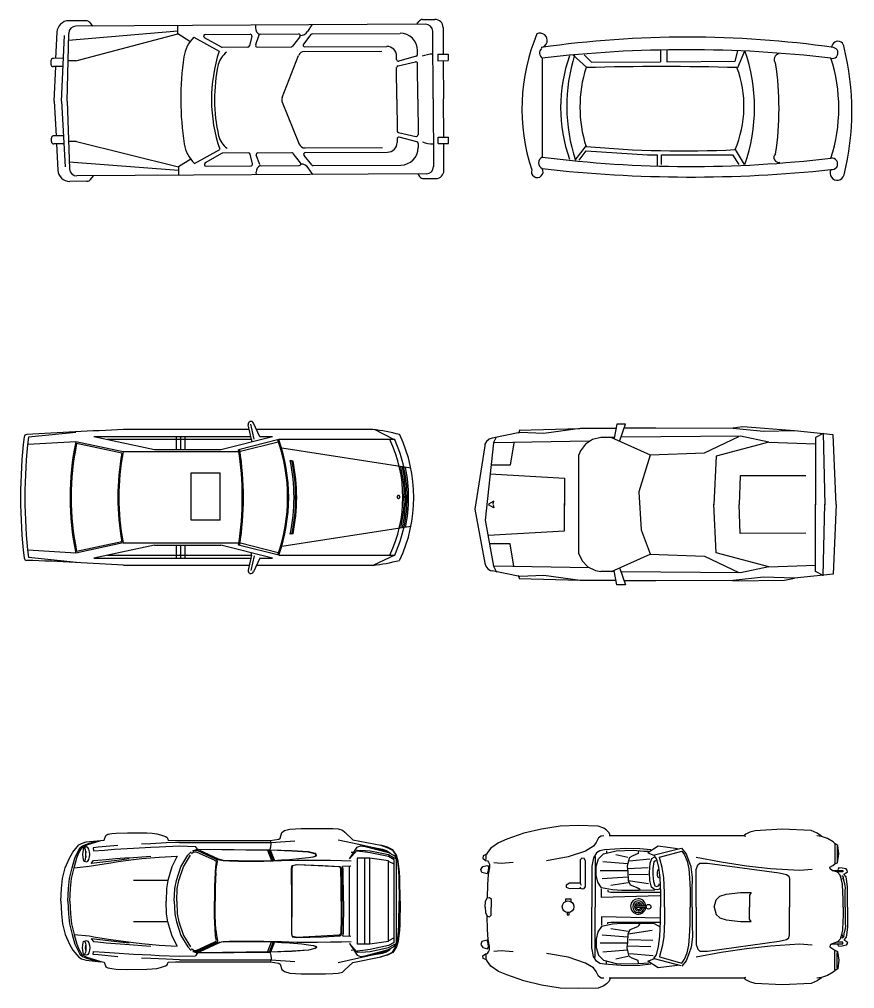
# Model space of a CAD drawing. Extents: x -1266 to 14357, y -142833 to -130751.
# Drawn here: x 3947 to 14357, y -142833 to -130751 of the extents above; entities that cross this region are included whole.
import ezdxf

# ---------------------------------------------------------------- set-up
doc = ezdxf.new("R2010")
doc.units = 0
doc.layers.get('0').update_dxf_attribs({"linetype": 'CONTINUOUS'})
doc.styles.add('ATTR', font='romans.shx', dxfattribs={"width": 0.8, "height": 0.7})
doc.styles.add('DIM', font='txt')

# ---------------------------------------------------------------- blocks, each defined once
blk = doc.blocks.new('OPENCADLIBRARY06')
at = {"linetype": 'CONTINUOUS'}
for p, q in [((4778, -119706), (4563, -119708)), ((4824, -119728), (4860, -119774)), ((8902, -119750), (8924, -119717)), ((8973, -119691), (9126, -119690)), ((4403, -120176), (4416, -119850)), ((4560, -119951), (5920, -119833)), ((9009, -119750), (4652, -119775)), ((5920, -119872), (5920, -119768)), ((6890, -119762), (6889, -119796)), ((7593, -119758), (7539, -119842)), ((9104, -120682), (9099, -119839)), ((9228, -119791), (9230, -120124)), ((4473, -120709), (4507, -119892)), ((4544, -120709), (4562, -119864)), ((4651, -120205), (5920, -119872)), ((6073, -119967), (5920, -119872)), ((6119, -119913), (6436, -120086)), ((6466, -120036), (6253, -119918)), ((6264, -119878), (6822, -119875)), ((6843, -119901), (6815, -120020)), ((6932, -119888), (6891, -120008)), ((6953, -119874), (7425, -119871)), ((7443, -119906), (7351, -120025)), ((7580, -119878), (7487, -119998)), ((7597, -119870), (8692, -119864)), ((6794, -120037), (6476, -120039)), ((6912, -120036), (7334, -120034)), ((7500, -120090), (8464, -120085)), ((7504, -120033), (8528, -120027)), ((8909, -120128), (8908, -120078)), ((4340, -120207), (4340, -120249)), ((4495, -120175), (4370, -120176)), ((4651, -120205), (4555, -120206)), ((7223, -120664), (7427, -120140)), ((8649, -120190), (8648, -120146)), ((8666, -120270), (8883, -120218)), ((8893, -120149), (8676, -120210)), ((9161, -120125), (9290, -120124)), ((9161, -120125), (9161, -120205)), ((9161, -120205), (9290, -120204)), ((9230, -120205), (9233, -120681)), ((9290, -120124), (9290, -120204)), ((4491, -120278), (4371, -120279)), ((4381, -120710), (4399, -120279)), ((8651, -120685), (8649, -120291)), ((8912, -120683), (8909, -120239)), ((8651, -120685), (8654, -121079)), ((8912, -120683), (8915, -121128)), ((9104, -120682), (9109, -121526)), ((9236, -121158), (9233, -120681)), ((4381, -120710), (4404, -121141)), ((4473, -120709), (4517, -121526)), ((4544, -120709), (4571, -121553)), ((7223, -120722), (7434, -121244)), ((4346, -121213), (4346, -121171)), ((4496, -121140), (4376, -121141)), ((8654, -121180), (8655, -121224)), ((8671, -121100), (8888, -121149)), ((8899, -121218), (8682, -121159)), ((9167, -121159), (9296, -121158)), ((9167, -121239), (9167, -121159)), ((9296, -121239), (9296, -121158)), ((4502, -121243), (4376, -121243)), ((4409, -121243), (4426, -121569)), ((4657, -121211), (4560, -121212)), ((4657, -121211), (5930, -121529)), ((7507, -121293), (8471, -121287)), ((8915, -121239), (8915, -121289)), ((9167, -121239), (9296, -121239)), ((9238, -121572), (9236, -121239)), ((6128, -121486), (6443, -121310)), ((6473, -121359), (6262, -121479)), ((6802, -121354), (6484, -121356)), ((6852, -121490), (6823, -121371)), ((6942, -121501), (6899, -121383)), ((6919, -121354), (7341, -121351)), ((7452, -121478), (7358, -121360)), ((7590, -121504), (7495, -121385)), ((7511, -121350), (8535, -121344)), ((4569, -121466), (5930, -121568)), ((6082, -121433), (5930, -121529)), ((5930, -121529), (5930, -121634)), ((6273, -121520), (6832, -121516)), ((6962, -121516), (7435, -121513)), ((7604, -121624), (7548, -121541)), ((7607, -121512), (8701, -121506)), ((9020, -121616), (4663, -121641)), ((4835, -121686), (4871, -121640)), ((6901, -121628), (6899, -121595)), ((8912, -121616), (8935, -121650)), ((4789, -121708), (4575, -121710)), ((8984, -121675), (9138, -121674))]:
    blk.add_line(p, q, dxfattribs=at)
for centre, radius, start, end in [((4564, -119856), 149, 90.333, 177.7075), ((4778, -119765), 58.3, 38.487, 90.333), ((8973, -119750), 58.9, 90.333, 146.0263), ((9127, -119791), 101, 0.333, 90.333), ((4652, -119866), 90.6, 90.333, 178.8367), ((6978, -119798), 88.8, 178.2154, 244.3879), ((7448, -119783), 108, 269.5415, 326.8488), ((9009, -119839), 89.7, 0.333, 90.333), ((6421, -120219), 429, 134.6049, 171.7722), ((6264, -119899), 21.5, 90.333, 240.991), ((6822, -119896), 21.5, 346.7379, 90.333), ((6953, -119895), 21.5, 90.333, 160.9897), ((7426, -119893), 21.5, 322.3948, 90.333), ((7597, -119892), 21.5, 90.333, 141.8794), ((8693, -120079), 216, 0.333, 90.333), ((8289, -120687), 1948, 162.0193, 180.333), ((6706, -120329), 291, 127.3747, 165.0263), ((6476, -120017), 21.5, 240.991, 270.333), ((6794, -120015), 21.5, 270.333, 346.7379), ((6912, -120015), 21.5, 160.9897, 270.333), ((7333, -120012), 21.5, 270.333, 322.3948), ((7501, -120169), 78.7, 90.333, 158.688), ((7504, -120011), 21.5, 141.8794, 270.333), ((8528, -120147), 120, 0.333, 90.333), ((4370, -120206), 30.2, 90.333, 180.333), ((9606, -120679), 3648, 171.7722, 180.333), ((8670, -120189), 21.5, 180.333, 285.8216), ((8888, -120239), 21.5, 0.333, 103.3839), ((8887, -120128), 21.5, 285.8216, 0.333), ((9103, -120488), 365, 90.333, 112.1875), ((4370, -120249), 30.2, 180.333, 270.333), ((8441, -120686), 2062, 167.8976, 180.333), ((8671, -120291), 21.5, 103.3839, 180.333), ((9606, -120679), 3648, 180.333, 188.8939), ((8289, -120687), 1948, 180.333, 198.6467), ((8441, -120686), 2062, 180.333, 192.7685), ((7296, -120693), 78.7, 158.688, 201.9781), ((4376, -121171), 30.2, 90.333, 180.333), ((6710, -121063), 291, 195.6398, 233.2914), ((8675, -121079), 21.5, 180.333, 257.2822), ((8676, -121180), 21.5, 74.8444, 180.333), ((8893, -121128), 21.5, 257.2822, 0.333), ((4376, -121213), 30.2, 180.333, 270.333), ((6426, -121177), 429, 188.8939, 226.0611), ((7507, -121214), 78.7, 201.9781, 270.333), ((8535, -121225), 120, 270.333, 0.333), ((8700, -121290), 216, 270.333, 0.333), ((8894, -121239), 21.5, 0.333, 74.8444), ((9105, -120877), 365, 248.4785, 270.333), ((6484, -121378), 21.5, 90.333, 119.675), ((6802, -121376), 21.5, 13.9281, 90.333), ((6919, -121375), 21.5, 90.333, 199.6764), ((7341, -121373), 21.5, 38.2713, 90.333), ((7511, -121372), 21.5, 90.333, 218.7867), ((6273, -121498), 21.5, 119.675, 270.333), ((6832, -121495), 21.5, 270.333, 13.9281), ((6988, -121591), 88.8, 116.2781, 182.4507), ((6962, -121494), 21.5, 199.6764, 270.333), ((7435, -121491), 21.5, 270.333, 38.2713), ((7458, -121601), 108, 33.8172, 91.1245), ((7607, -121490), 21.5, 218.7867, 270.333), ((9019, -121526), 89.7, 270.333, 0.333), ((4574, -121561), 149, 182.9585, 270.333), ((4662, -121551), 90.6, 181.8294, 270.333), ((8984, -121616), 58.9, 214.6397, 270.333), ((9137, -121573), 101, 270.333, 0.333), ((4789, -121650), 58.3, 270.333, 322.179)]:
    blk.add_arc(centre, radius, start, end, dxfattribs=at)
at = {"style": 'ATTR', "width": 0.8, "flags": 9}
blk.add_attdef('ESTCODE', (4381, -120710), '', height=17.5, rotation=180.333, dxfattribs=at)
blk = doc.blocks.new('OPENCADLIBRARY07')
for p, q in [((11939, -120068), (11939, -120219)), ((12016, -120068), (12016, -120218)), ((12869, -120212), (12902, -120081)), ((12902, -120291), (12989, -120081)), ((10463, -120173), (10463, -121406)), ((11021, -120291), (10846, -120133)), ((10988, -120133), (11076, -120225)), ((11076, -120225), (11939, -120219)), ((12016, -120218), (12869, -120212)), ((11010, -121262), (10868, -121445)), ((10922, -121445), (11010, -121327)), ((11010, -121327), (11775, -121380)), ((11775, -121380), (11896, -121380)), ((11896, -121380), (11896, -121524)), ((11950, -121498), (11950, -121380)), ((11950, -121380), (12836, -121380)), ((12836, -121380), (12913, -121498)), ((12869, -121314), (12979, -121498))]:
    blk.add_line(p, q)
for centre, radius, start, end in [((12649, -120806), 2438, 157.4507, 198.1136), ((10436, -119952), 90.3, 280.5361, 115.0152), ((12273, -132595), 12685, 81.7471, 98.2529), ((14149, -120038), 76.6, 357.8387, 182.1613), ((10507, -120109), 77.1, 134.854, 235.6447), ((12262, -135518), 15450, 83.3136, 96.6864), ((10965, -120789), 2145, 340.7117, 19.2883), ((14082, -120108), 67.8, 252.0563, 79.7462), ((11086, -120835), 3238, 345.8048, 14.1952), ((12635, -120789), 1942, 160.6616, 199.3384), ((12895, -120772), 2126, 162.5014, 198.4638), ((13425, -120191), 71.3, 97.5422, 221.7757), ((12139, -120796), 2021, 342.0328, 17.9672), ((12554, -120783), 1621, 162.32, 197.68), ((11950, -153918), 33640, 88.3979, 91.6021), ((11596, -120775), 1382, 337.0468, 20.5214), ((9763, -120802), 3652, 351.112, 8.888), ((12226, -107753), 13576, 264.8607, 272.7154), ((10500, -121478), 81.2, 117.3602, 242.6398), ((12314, -106943), 14581, 262.7051, 276.8797), ((13412, -121412), 61, 131.5193, 283.5249), ((14072, -121491), 73, 261.054, 98.946), ((10401, -121589), 73.1, 159.9471, 31.4082), ((12321, -105153), 16502, 263.5339, 276.0509), ((14139, -121606), 89, 151.5851, 344.8118)]:
    blk.add_arc(centre, radius, start, end)
at = {"width": 0.8, "flags": 9}
for tag in ['XSIZE', 'YSIZE']:
    blk.add_attdef(tag, (12120, -121690), '', height=0.5, dxfattribs=at)
blk = doc.blocks.new('OPENCADLIBRARY09')
for p, q in [((23538, -120761), (23497, -120577)), ((23574, -120753), (23532, -120569)), ((23642, -120725), (23565, -120554)), ((21348, -120671), (20759, -120732)), ((23510, -120635), (21943, -120635)), ((25050, -120635), (23601, -120635)), ((25321, -120762), (25070, -120634)), ((21349, -120788), (20749, -120823)), ((21941, -120914), (21349, -120788)), ((21922, -120929), (21358, -120808)), ((22331, -120887), (21573, -120725)), ((23530, -120725), (21573, -120725)), ((23538, -120761), (21742, -120761)), ((22599, -120725), (22599, -120887)), ((22653, -120725), (22653, -120887)), ((22707, -120725), (22707, -120887)), ((23802, -120725), (23156, -120887)), ((23880, -120761), (23378, -120887)), ((23887, -120787), (23385, -120913)), ((23538, -120761), (23538, -120791)), ((23802, -120725), (23642, -120725)), ((25324, -120761), (23880, -120761)), ((23378, -120914), (21941, -120914)), ((23156, -120887), (22331, -120887)), ((25526, -121118), (23915, -120869)), ((24056, -121028), (24021, -121022)), ((22787, -121766), (22787, -121173)), ((22787, -121173), (23148, -121173)), ((23148, -121766), (23148, -121173)), ((25426, -121471), (25498, -121471)), ((25426, -121480), (25498, -121480)), ((23148, -121766), (22787, -121766)), ((25526, -121844), (23915, -122093)), ((24056, -121935), (24021, -121940)), ((21349, -122175), (20749, -122139)), ((21941, -122048), (21349, -122175)), ((21922, -122034), (21358, -122154)), ((22331, -122075), (21573, -122237)), ((21941, -122048), (23378, -122048)), ((22331, -122075), (23156, -122075)), ((22599, -122075), (22599, -122237)), ((22653, -122075), (22653, -122237)), ((22707, -122075), (22707, -122237)), ((23802, -122237), (23156, -122075)), ((23880, -122201), (23378, -122075)), ((23887, -122175), (23385, -122049)), ((21357, -122293), (20759, -122230)), ((21345, -122157), (21345, -122157)), ((21573, -122237), (23530, -122237)), ((21742, -122201), (23538, -122201)), ((23538, -122201), (23497, -122386)), ((23574, -122209), (23532, -122394)), ((23538, -122201), (23538, -122171)), ((23642, -122237), (23565, -122409)), ((23642, -122237), (23802, -122237)), ((23880, -122201), (25324, -122201)), ((25326, -122203), (25061, -122326)), ((21943, -122327), (23510, -122327)), ((23601, -122327), (25050, -122327))]:
    blk.add_line(p, q)
for centre, radius, start, end in [((23532, -120569), 36, 24.3556, 192.7659), ((20740, -120732), 36, 93.2108, 173.3322), ((26880, -230182), 109658, 92.58043, 93.21083), ((24822, -122769), 2146, 74.883, 83.9003), ((25379, -120706), 9, 25.2574, 74.883), ((23736, -121481), 1826, 334.7426, 25.2574), ((27148, -121481), 6488, 173.3322, 186.6613), ((27148, -121481), 6434, 173.3124, 186.6814), ((24722, -121481), 3444, 168.3817, 191.6183), ((24722, -121481), 3430, 168.6841, 191.3159), ((21813, -121481), 2176, 340.8011, 19.1989), ((21813, -121481), 2189, 340.8011, 19.1989), ((23736, -121481), 1689, 334.7752, 25.2248), ((23736, -121481), 1743, 0.3423, 24.3919), ((25010, -121481), 3137, 169.855, 190.145), ((25010, -121481), 3124, 169.533, 190.467), ((19541, -121481), 3883, 351.2011, 8.7989), ((19541, -121481), 3897, 351.2011, 8.7989), ((21813, -121481), 2256, 348.2625, 11.7375), ((21813, -121481), 2276, 348.4481, 11.5519), ((21813, -121481), 2289, 348.5699, 11.4301), ((23736, -121481), 1707, 0.3495, 12.9477), ((23736, -121481), 1725, 0.3459, 12.7097), ((23736, -121481), 1761, 347.7506, 12.2494), ((23736, -121481), 1743, 335.6081, 0.0466), ((25381, -121475), 25.8, 161.783, 180), ((25381, -121475), 25.8, 180, 198.217), ((25376, -121474), 21, 141.5312, 161.783), ((25376, -121477), 21, 198.217, 218.4688), ((25373, -121471), 17.2, 117.534, 141.5312), ((25373, -121479), 17.2, 218.4688, 242.466), ((25371, -121468), 13.1, 90, 117.534), ((25371, -121483), 13.1, 242.466, 270), ((25371, -121468), 13.1, 62.466, 90), ((25371, -121483), 13.1, 270, 297.534), ((25369, -121471), 17.2, 38.4688, 62.466), ((25369, -121479), 17.2, 297.534, 321.5312), ((25366, -121474), 21, 18.217, 38.4688), ((25366, -121477), 21, 321.5312, 341.783), ((25362, -121475), 25.8, 360, 18.217), ((25362, -121475), 25.8, 341.783, 360), ((23736, -121481), 1707, 347.0523, 0.0475), ((23736, -121481), 1725, 347.2903, 0.047), ((20740, -122230), 36, 186.6613, 267.8746), ((19146, -165184), 42948, 86.2657, 87.8746), ((24822, -120194), 2146, 276.0997, 285.117), ((25379, -122256), 9, 285.117, 334.7426), ((23532, -122394), 36, 167.2341, 335.6444)]:
    blk.add_arc(centre, radius, start, end)
blk = doc.blocks.new('OPENCADLIBRARY10')
for p, q in [((28093, -120569), (28059, -120741)), ((28200, -120569), (28093, -120569)), ((28130, -120770), (28200, -120569)), ((26883, -120673), (26537, -120741)), ((26878, -120648), (26866, -120686)), ((27633, -120626), (26874, -120646)), ((27184, -120684), (26883, -120673)), ((27635, -120624), (27184, -120684)), ((28083, -120620), (27635, -120624)), ((28579, -120616), (28183, -120619)), ((29544, -120623), (28579, -120616)), ((29663, -120600), (29540, -120616)), ((29922, -120661), (29544, -120623)), ((30306, -120652), (29663, -120600)), ((30306, -120652), (29922, -120661)), ((30787, -120702), (30306, -120652)), ((30665, -120684), (30568, -120733)), ((30662, -120682), (30685, -121574)), ((30824, -121571), (30787, -120702)), ((26449, -120817), (26445, -120836)), ((26469, -120782), (26449, -120817)), ((26553, -120802), (26451, -121763)), ((26499, -120756), (26469, -120782)), ((26537, -120741), (26499, -120756)), ((26553, -120802), (26592, -120724)), ((27753, -120779), (26553, -120802)), ((26807, -120801), (26762, -121080)), ((27701, -120816), (27639, -120899)), ((27789, -120759), (27701, -120816)), ((27891, -120734), (27789, -120759)), ((28061, -120733), (27891, -120734)), ((28026, -120733), (28509, -120950)), ((29635, -120716), (28144, -120732)), ((29186, -120927), (29614, -120723)), ((29985, -120793), (29329, -120967)), ((29985, -120793), (29635, -120716)), ((29985, -120793), (30568, -120813)), ((30568, -120733), (30568, -121573)), ((26445, -120836), (26324, -121629)), ((27639, -120899), (27616, -120960)), ((28509, -120950), (29186, -120927)), ((27616, -120960), (27616, -122178)), ((28506, -120954), (28368, -121411)), ((29329, -120967), (29301, -121573)), ((26762, -121080), (26523, -121080)), ((26512, -121188), (27441, -121240)), ((27441, -121240), (27439, -121581)), ((29631, -121210), (29618, -121570)), ((30447, -121211), (29631, -121210)), ((28368, -121411), (28396, -121887)), ((26560, -121529), (26494, -121564)), ((26551, -121567), (26560, -121529)), ((26324, -121629), (26445, -122302)), ((26560, -121609), (26494, -121574)), ((26551, -121572), (26560, -121609)), ((27441, -121899), (27439, -121557)), ((29329, -122171), (29301, -121566)), ((29631, -121929), (29618, -121568)), ((30568, -122406), (30568, -121565)), ((30662, -122457), (30685, -121564)), ((30824, -121568), (30787, -122437)), ((26451, -121763), (26553, -122337)), ((26489, -121951), (27441, -121899)), ((28396, -121887), (28506, -122185)), ((30447, -121927), (29631, -121929)), ((26762, -122059), (26506, -122058)), ((26807, -122338), (26762, -122059)), ((27616, -122178), (27659, -122273)), ((27659, -122273), (27732, -122347)), ((28026, -122406), (28509, -122188)), ((28509, -122188), (29186, -122212)), ((29186, -122212), (29614, -122416)), ((29985, -122346), (29329, -122171)), ((26445, -122302), (26458, -122340)), ((26458, -122340), (26483, -122371)), ((26483, -122371), (26518, -122392)), ((26518, -122392), (26537, -122397)), ((26553, -122337), (26592, -122414)), ((27753, -122359), (26553, -122337)), ((27732, -122347), (27826, -122393)), ((27826, -122393), (27891, -122404)), ((28130, -122368), (28200, -122569)), ((29985, -122346), (29635, -122423)), ((29985, -122346), (30568, -122325)), ((26883, -122465), (26537, -122397)), ((26878, -122491), (26866, -122453)), ((26874, -122492), (27633, -122512)), ((27184, -122454), (26883, -122465)), ((27635, -122515), (27184, -122454)), ((28083, -122518), (27635, -122515)), ((28061, -122406), (27891, -122404)), ((28093, -122569), (28059, -122397)), ((29635, -122423), (28144, -122407)), ((29540, -122523), (30184, -122514)), ((29922, -122477), (29544, -122516)), ((30306, -122487), (29922, -122477)), ((30184, -122514), (30306, -122487)), ((30787, -122437), (30306, -122487)), ((30665, -122454), (30568, -122406)), ((28200, -122569), (28093, -122569)), ((28579, -122522), (28183, -122519)), ((29544, -122516), (28579, -122522))]:
    blk.add_line(p, q)
at = {"linetype": 'CONTINUOUS', "style": 'DIM', "flags": 9}
for tag in ['XSIZE', 'YSIZE']:
    blk.add_attdef(tag, (26324, -121629), '', height=0.5, dxfattribs=at)
blk = doc.blocks.new('OPENCADLIBRARY13')
at = {"linetype": 'BYBLOCK'}
for p, q in [((46470, -120598), (46505, -120573)), ((46505, -120573), (46568, -120554)), ((46568, -120554), (46709, -120545)), ((46709, -120545), (47013, -120545)), ((47013, -120545), (47107, -120548)), ((47107, -120548), (47170, -120552)), ((47170, -120552), (47224, -120567)), ((47224, -120567), (47255, -120594)), ((44032, -120714), (44214, -120695)), ((44040, -120752), (44214, -120698)), ((44046, -120736), (44171, -120701)), ((44214, -120698), (44254, -120690)), ((44254, -120690), (44277, -120633)), ((44277, -120633), (44299, -120618)), ((44299, -120618), (44349, -120610)), ((44349, -120610), (44405, -120606)), ((44405, -120606), (44547, -120600)), ((44547, -120600), (44788, -120602)), ((44788, -120602), (44854, -120606)), ((44854, -120606), (44911, -120613)), ((44911, -120613), (44956, -120625)), ((44956, -120625), (45018, -120645)), ((45018, -120645), (45040, -120659)), ((45040, -120659), (45052, -120691)), ((45052, -120691), (45143, -120694)), ((45143, -120694), (46326, -120696)), ((46326, -120696), (46433, -120679)), ((46335, -120720), (46326, -120696)), ((46335, -120720), (46630, -120700)), ((46433, -120679), (46451, -120665)), ((46451, -120665), (46470, -120598)), ((47173, -120688), (47430, -120743)), ((47255, -120594), (47354, -120688)), ((47354, -120688), (47704, -120755)), ((43866, -120840), (43938, -120752)), ((43890, -120916), (43954, -120788)), ((43938, -120752), (43972, -120733)), ((43941, -120851), (43975, -120786)), ((43954, -120788), (43984, -120764)), ((43972, -120733), (44032, -120714)), ((43975, -120786), (44040, -120752)), ((43984, -120764), (44046, -120736)), ((43992, -120811), (43988, -120839)), ((43999, -120793), (43992, -120811)), ((44007, -120786), (43999, -120793)), ((44037, -120777), (44007, -120786)), ((44015, -120793), (44007, -120786)), ((44021, -120811), (44015, -120793)), ((44025, -120835), (44021, -120811)), ((44052, -120785), (44037, -120777)), ((44064, -120806), (44052, -120785)), ((44073, -120838), (44064, -120806)), ((44179, -120780), (44118, -120786)), ((44118, -120786), (44122, -120824)), ((44122, -120824), (44259, -120815)), ((44427, -120757), (44179, -120780)), ((44259, -120815), (44384, -120805)), ((44384, -120805), (44619, -120792)), ((44619, -120792), (44836, -120781)), ((44836, -120737), (44719, -120742)), ((45030, -120727), (44836, -120737)), ((44836, -120781), (44939, -120775)), ((44939, -120775), (45196, -120764)), ((45193, -120721), (45030, -120727)), ((45193, -120720), (46335, -120720)), ((45196, -120764), (45394, -120769)), ((45361, -120824), (45419, -120805)), ((45386, -120822), (45361, -120824)), ((45413, -120822), (45386, -120822)), ((45419, -120805), (45394, -120769)), ((45402, -120812), (45427, -120819)), ((45649, -120930), (45413, -120822)), ((45419, -120803), (45419, -120803)), ((45419, -120805), (46323, -120815)), ((45427, -120819), (45660, -120927)), ((46323, -120818), (45433, -120808)), ((45682, -120927), (45448, -120820)), ((46292, -120818), (46343, -120944)), ((46362, -120944), (46310, -120818)), ((46323, -120805), (46332, -120773)), ((46323, -120815), (46323, -120805)), ((46323, -120815), (46323, -120818)), ((46596, -120825), (46323, -120815)), ((46596, -120828), (46323, -120818)), ((46379, -120943), (46329, -120818)), ((46332, -120773), (46335, -120738)), ((46335, -120738), (46335, -120720)), ((47315, -120926), (47409, -120778)), ((47409, -120816), (47315, -120925)), ((47409, -120778), (47450, -120763)), ((47409, -120828), (47409, -120816)), ((47409, -120816), (47512, -120819)), ((47430, -120743), (47596, -120780)), ((47450, -120763), (47509, -120769)), ((47509, -120769), (47801, -120847)), ((47512, -120819), (47572, -120825)), ((47596, -120780), (47726, -120803)), ((47613, -120784), (47622, -120795)), ((47622, -120795), (47726, -120816)), ((47704, -120755), (47791, -120786)), ((47786, -120779), (47704, -120755)), ((47726, -120803), (47773, -120819)), ((47726, -120816), (47773, -120836)), ((47773, -120819), (47817, -120849)), ((47855, -120811), (47786, -120779)), ((47791, -120786), (47850, -120817)), ((47850, -120817), (47891, -120880)), ((47901, -120880), (47855, -120811)), ((43770, -121037), (43823, -120915)), ((43823, -120915), (43866, -120840)), ((43856, -121037), (43890, -120916)), ((43881, -121037), (43916, -120914)), ((43916, -120914), (43941, -120851)), ((43988, -120839), (43986, -120871)), ((43986, -120871), (43988, -120903)), ((43988, -120903), (43992, -120931)), ((43992, -120931), (43999, -120949)), ((44015, -120948), (44021, -120929)), ((44025, -120835), (44021, -120871)), ((44021, -120871), (44026, -120904)), ((44021, -120929), (44026, -120903)), ((44027, -120871), (44025, -120835)), ((44026, -120904), (44027, -120871)), ((44052, -120952), (44064, -120933)), ((44064, -120933), (44073, -120901)), ((44076, -120870), (44073, -120838)), ((44073, -120901), (44076, -120870)), ((44121, -120947), (44177, -120942)), ((44177, -120942), (44279, -120932)), ((44279, -120932), (44395, -120921)), ((44412, -120944), (44308, -120956)), ((44395, -120921), (44512, -120913)), ((44565, -120926), (44412, -120944)), ((44431, -120959), (44619, -120934)), ((44512, -120913), (44619, -120907)), ((44619, -120907), (44725, -120899)), ((44619, -120934), (44725, -120922)), ((44725, -120899), (44835, -120890)), ((44725, -120922), (44939, -120902)), ((44939, -120902), (45166, -120890)), ((45166, -120890), (45100, -121025)), ((45213, -121024), (45300, -120880)), ((45244, -121024), (45330, -120880)), ((45300, -120880), (45338, -120837)), ((45344, -120860), (45369, -120838)), ((45369, -120838), (45401, -120836)), ((45401, -120836), (45636, -120943)), ((45636, -120943), (45651, -120952)), ((45663, -120937), (45649, -120930)), ((45660, -120927), (45676, -120933)), ((45669, -120956), (45663, -120937)), ((45676, -120933), (45693, -120939)), ((45715, -120939), (45682, -120927)), ((45693, -120939), (45737, -120947)), ((45738, -120945), (45715, -120939)), ((45738, -120944), (45819, -120947)), ((46243, -120948), (46362, -120944)), ((46362, -120944), (46467, -120938)), ((46467, -120938), (46564, -120931)), ((46467, -120947), (46656, -120941)), ((46564, -120931), (46718, -120917)), ((46803, -120838), (46596, -120825)), ((46803, -120842), (46596, -120828)), ((46656, -120941), (46916, -120941)), ((46718, -120917), (46804, -120909)), ((46886, -120859), (46803, -120838)), ((46882, -120862), (46803, -120842)), ((46804, -120909), (46860, -120900)), ((46804, -120909), (46865, -120900)), ((46860, -120900), (46887, -120890)), ((46865, -120900), (46892, -120890)), ((46893, -120871), (46882, -120862)), ((46899, -120868), (46886, -120859)), ((46887, -120890), (46894, -120882)), ((46892, -120890), (46901, -120881)), ((46894, -120882), (46893, -120871)), ((46901, -120881), (46899, -120868)), ((46916, -120941), (47076, -120943)), ((47076, -120943), (47214, -120945)), ((47214, -120945), (47332, -120950)), ((47332, -120841), (47368, -120843)), ((47512, -120841), (47409, -120828)), ((47566, -120916), (47409, -120916)), ((47409, -120916), (47409, -121987)), ((47506, -121987), (47506, -120913)), ((47572, -120851), (47512, -120841)), ((47798, -120948), (47566, -120916)), ((47566, -121987), (47566, -120916)), ((47572, -120825), (47798, -120872)), ((47798, -120897), (47572, -120851)), ((47773, -120836), (47783, -120842)), ((47798, -120872), (47870, -120910)), ((47870, -120935), (47798, -120897)), ((47801, -120847), (47870, -120885)), ((47817, -120849), (47823, -120859)), ((47870, -120885), (47895, -120913)), ((47870, -120910), (47895, -120926)), ((47870, -121968), (47870, -120935)), ((47891, -120880), (47911, -120952)), ((47895, -120913), (47895, -121990)), ((47920, -120952), (47901, -120880)), ((43737, -121169), (43770, -121037)), ((43823, -121169), (43856, -121037)), ((43848, -121169), (43881, -121037)), ((43881, -121037), (44069, -121017)), ((43999, -120949), (44007, -120954)), ((44007, -120954), (44015, -120948)), ((44007, -120954), (44037, -120961)), ((44037, -120961), (44052, -120952)), ((44069, -121017), (44147, -121005)), ((44093, -120982), (44121, -120947)), ((44201, -120970), (44093, -120982)), ((44147, -121005), (44340, -120975)), ((44308, -120956), (44201, -120970)), ((44340, -120975), (44431, -120959)), ((45100, -121025), (45050, -121194)), ((45156, -121194), (45213, -121024)), ((45188, -121194), (45244, -121024)), ((45244, -121024), (45244, -121024)), ((45643, -121024), (45638, -121096)), ((45649, -120989), (45643, -121024)), ((45648, -121094), (45656, -121024)), ((45656, -120963), (45649, -120989)), ((45651, -120952), (45656, -120963)), ((45656, -121024), (45664, -120985)), ((45664, -120985), (45669, -120956)), ((45737, -120947), (45819, -120951)), ((45819, -120947), (45927, -120947)), ((45819, -120951), (45927, -120953)), ((45927, -120947), (46243, -120948)), ((45927, -120953), (46244, -120952)), ((46244, -120952), (46363, -120950)), ((46363, -120950), (46467, -120947)), ((46590, -121044), (46599, -121008)), ((46595, -121452), (46590, -121044)), ((46603, -121011), (46594, -121047)), ((46594, -121047), (46595, -121451)), ((46599, -121008), (46655, -120996)), ((46660, -120999), (46603, -121011)), ((46655, -120996), (46980, -121007)), ((47183, -121025), (46660, -120999)), ((46980, -121007), (47194, -121020)), ((47197, -121034), (47183, -121025)), ((47194, -121020), (47208, -121031)), ((47207, -121051), (47197, -121034)), ((47209, -121244), (47207, -121051)), ((47208, -121031), (47218, -121048)), ((47218, -121048), (47221, -121241)), ((47224, -121018), (47331, -121013)), ((47234, -121048), (47224, -121018)), ((47237, -121452), (47234, -121048)), ((47315, -121890), (47315, -121016)), ((47798, -121955), (47798, -120948)), ((47870, -120993), (47801, -120956)), ((47911, -120952), (47926, -121075)), ((47937, -121085), (47920, -120952)), ((43723, -121295), (43737, -121169)), ((43809, -121294), (43823, -121169)), ((43834, -121294), (43848, -121169)), ((45638, -121096), (45631, -121270)), ((45648, -121094), (45639, -121270)), ((47926, -121075), (47930, -121157)), ((47930, -121157), (47933, -121452)), ((47940, -121167), (47937, -121085)), ((47946, -121451), (47940, -121167)), ((43715, -121452), (43723, -121295)), ((43801, -121452), (43809, -121294)), ((43826, -121452), (43834, -121294)), ((44835, -121195), (44619, -121195)), ((45050, -121194), (44835, -121195)), ((45034, -121295), (45028, -121452)), ((45050, -121194), (45034, -121295)), ((45128, -121452), (45135, -121295)), ((45135, -121295), (45156, -121194)), ((45160, -121452), (45166, -121295)), ((45166, -121295), (45188, -121194)), ((45631, -121270), (45630, -121452)), ((45639, -121270), (45639, -121452)), ((47209, -121452), (47209, -121244)), ((47221, -121241), (47221, -121452)), ((43715, -121452), (43723, -121609)), ((43801, -121452), (43809, -121609)), ((43826, -121452), (43834, -121609)), ((45034, -121609), (45028, -121452)), ((45128, -121452), (45135, -121609)), ((45160, -121452), (45166, -121609)), ((45631, -121633), (45630, -121452)), ((45639, -121633), (45639, -121452)), ((46595, -121451), (46590, -121860)), ((46594, -121857), (46595, -121452)), ((47209, -121452), (47209, -121659)), ((47221, -121662), (47221, -121452)), ((47237, -121452), (47234, -121855)), ((47930, -121746), (47933, -121452)), ((47946, -121452), (47940, -121737)), ((43723, -121609), (43737, -121734)), ((43809, -121609), (43823, -121734)), ((43834, -121609), (43848, -121734)), ((45050, -121709), (45034, -121609)), ((45135, -121609), (45156, -121709)), ((45166, -121609), (45188, -121709)), ((45638, -121807), (45631, -121633)), ((45648, -121809), (45639, -121633)), ((47209, -121659), (47207, -121852)), ((47218, -121855), (47221, -121662)), ((43737, -121734), (43770, -121866)), ((43823, -121734), (43856, -121866)), ((43848, -121734), (43881, -121866)), ((44835, -121708), (44619, -121708)), ((45050, -121709), (44835, -121708)), ((45100, -121878), (45050, -121709)), ((45156, -121709), (45213, -121879)), ((45188, -121709), (45244, -121879)), ((47926, -121828), (47930, -121746)), ((47940, -121737), (47937, -121819)), ((43770, -121866), (43823, -121989)), ((43856, -121866), (43890, -121987)), ((43881, -121866), (44069, -121886)), ((43881, -121866), (43916, -121989)), ((44069, -121886), (44147, -121899)), ((44147, -121899), (44340, -121929)), ((45166, -122013), (45100, -121878)), ((45213, -121879), (45300, -122023)), ((45244, -121879), (45330, -122023)), ((45244, -121879), (45244, -121879)), ((45643, -121879), (45638, -121807)), ((45649, -121914), (45643, -121879)), ((45648, -121809), (45656, -121879)), ((45656, -121879), (45664, -121918)), ((46590, -121860), (46599, -121896)), ((46603, -121893), (46594, -121857)), ((46599, -121896), (46655, -121907)), ((46660, -121904), (46603, -121893)), ((46655, -121907), (46980, -121897)), ((47183, -121878), (46660, -121904)), ((46980, -121897), (47194, -121884)), ((47197, -121869), (47183, -121878)), ((47194, -121884), (47208, -121873)), ((47207, -121852), (47197, -121869)), ((47208, -121873), (47218, -121855)), ((47234, -121855), (47224, -121885)), ((47224, -121885), (47331, -121890)), ((47870, -121910), (47801, -121948)), ((47911, -121952), (47926, -121828)), ((47937, -121819), (47920, -121952)), ((43823, -121989), (43866, -122064)), ((43890, -121987), (43954, -122115)), ((43916, -121989), (43941, -122052)), ((43986, -122032), (43988, -122000)), ((43988, -122000), (43992, -121972)), ((43992, -121972), (43999, -121955)), ((43999, -121955), (44007, -121949)), ((44007, -121949), (44037, -121943)), ((44007, -121949), (44015, -121956)), ((44015, -121956), (44021, -121974)), ((44021, -121974), (44026, -122000)), ((44021, -122032), (44026, -121999)), ((44026, -121999), (44027, -122032)), ((44037, -121943), (44052, -121951)), ((44052, -121951), (44064, -121971)), ((44064, -121971), (44073, -122002)), ((44073, -122002), (44076, -122034)), ((44093, -121922), (44121, -121956)), ((44201, -121933), (44093, -121922)), ((44121, -121956), (44177, -121961)), ((44177, -121961), (44279, -121971)), ((44308, -121947), (44201, -121933)), ((44279, -121971), (44395, -121982)), ((44412, -121959), (44308, -121947)), ((44340, -121929), (44431, -121944)), ((44395, -121982), (44512, -121990)), ((44565, -121977), (44412, -121959)), ((44431, -121944), (44619, -121969)), ((44512, -121990), (44619, -121997)), ((44619, -121969), (44725, -121981)), ((44619, -121997), (44725, -122004)), ((44725, -121981), (44939, -122001)), ((44725, -122004), (44835, -122013)), ((44939, -122001), (45166, -122013)), ((45300, -122023), (45338, -122067)), ((45401, -122067), (45636, -121960)), ((45649, -121973), (45413, -122081)), ((45427, -122084), (45660, -121976)), ((45682, -121976), (45448, -122083)), ((45636, -121960), (45651, -121952)), ((45656, -121940), (45649, -121914)), ((45663, -121966), (45649, -121973)), ((45651, -121952), (45656, -121940)), ((45660, -121976), (45676, -121971)), ((45669, -121947), (45663, -121966)), ((45664, -121918), (45669, -121947)), ((45676, -121971), (45693, -121965)), ((45715, -121965), (45682, -121976)), ((45693, -121965), (45737, -121956)), ((45738, -121959), (45715, -121965)), ((45737, -121956), (45819, -121952)), ((45738, -121959), (45819, -121956)), ((45819, -121952), (45927, -121951)), ((45819, -121956), (45927, -121956)), ((45927, -121951), (46244, -121951)), ((45927, -121956), (46243, -121956)), ((46243, -121956), (46362, -121959)), ((46244, -121951), (46363, -121953)), ((46292, -122086), (46343, -121959)), ((46362, -121959), (46310, -122086)), ((46379, -121960), (46329, -122086)), ((46362, -121959), (46467, -121966)), ((46363, -121953), (46467, -121956)), ((46467, -121956), (46656, -121962)), ((46467, -121966), (46564, -121972)), ((46564, -121972), (46718, -121986)), ((46656, -121962), (46916, -121962)), ((46718, -121986), (46804, -121995)), ((46804, -121995), (46865, -122004)), ((46804, -121995), (46860, -122004)), ((46860, -122004), (46887, -122013)), ((46865, -122004), (46892, -122013)), ((46893, -122032), (46882, -122041)), ((46887, -122013), (46894, -122021)), ((46892, -122013), (46901, -122022)), ((46894, -122021), (46893, -122032)), ((46901, -122022), (46899, -122035)), ((46916, -121962), (47076, -121960)), ((47076, -121960), (47214, -121959)), ((47214, -121959), (47332, -121953)), ((47409, -122087), (47315, -121978)), ((47315, -121978), (47409, -122125)), ((47566, -121987), (47409, -121987)), ((47798, -121955), (47566, -121987)), ((47798, -122006), (47572, -122053)), ((47572, -122078), (47798, -122031)), ((47870, -121968), (47798, -122006)), ((47798, -122031), (47870, -121993)), ((47801, -122056), (47870, -122018)), ((47850, -122086), (47891, -122023)), ((47901, -122023), (47855, -122092)), ((47870, -121993), (47895, -121978)), ((47870, -122018), (47895, -121990)), ((47891, -122023), (47911, -121952)), ((47920, -121952), (47901, -122023)), ((43866, -122064), (43938, -122152)), ((43938, -122152), (43972, -122170)), ((43941, -122052), (43975, -122117)), ((43954, -122115), (43984, -122140)), ((43975, -122117), (44040, -122152)), ((43984, -122140), (44046, -122167)), ((43988, -122064), (43986, -122032)), ((43992, -122092), (43988, -122064)), ((43999, -122110), (43992, -122092)), ((44007, -122117), (43999, -122110)), ((44015, -122110), (44007, -122117)), ((44037, -122126), (44007, -122117)), ((44021, -122092), (44015, -122110)), ((44025, -122068), (44021, -122032)), ((44025, -122068), (44021, -122092)), ((44027, -122032), (44025, -122068)), ((44052, -122119), (44037, -122126)), ((44040, -122152), (44214, -122205)), ((44064, -122097), (44052, -122119)), ((44073, -122065), (44064, -122097)), ((44076, -122034), (44073, -122065)), ((44118, -122117), (44122, -122080)), ((44179, -122123), (44118, -122117)), ((44122, -122080), (44259, -122089)), ((44427, -122146), (44179, -122123)), ((44259, -122089), (44384, -122098)), ((44384, -122098), (44619, -122111)), ((44619, -122111), (44836, -122123)), ((44836, -122123), (44939, -122128)), ((44939, -122128), (45196, -122139)), ((45196, -122139), (45394, -122135)), ((45344, -122043), (45369, -122065)), ((45361, -122080), (45419, -122098)), ((45386, -122082), (45361, -122080)), ((45369, -122065), (45401, -122067)), ((45413, -122081), (45386, -122082)), ((45419, -122098), (45394, -122135)), ((45402, -122092), (45427, -122084)), ((45419, -122098), (46323, -122088)), ((45419, -122100), (45419, -122100)), ((46323, -122085), (45433, -122095)), ((46596, -122076), (46323, -122086)), ((46596, -122079), (46323, -122089)), ((46323, -122088), (46323, -122085)), ((46323, -122089), (46323, -122098)), ((46323, -122098), (46332, -122130)), ((46332, -122130), (46335, -122165)), ((46803, -122061), (46596, -122076)), ((46803, -122065), (46596, -122079)), ((46882, -122041), (46803, -122061)), ((46886, -122044), (46803, -122065)), ((46899, -122035), (46886, -122044)), ((47332, -122062), (47368, -122060)), ((47354, -122215), (47704, -122148)), ((47512, -122062), (47409, -122075)), ((47409, -122075), (47409, -122087)), ((47409, -122087), (47512, -122084)), ((47409, -122125), (47450, -122141)), ((47430, -122160), (47596, -122123)), ((47450, -122141), (47509, -122134)), ((47509, -122134), (47801, -122056)), ((47572, -122053), (47512, -122062)), ((47512, -122084), (47572, -122078)), ((47596, -122123), (47726, -122100)), ((47613, -122119), (47622, -122108)), ((47622, -122108), (47726, -122087)), ((47704, -122148), (47791, -122118)), ((47786, -122125), (47704, -122148)), ((47726, -122087), (47773, -122067)), ((47726, -122100), (47773, -122084)), ((47773, -122084), (47817, -122054)), ((47773, -122067), (47783, -122061)), ((47855, -122092), (47786, -122125)), ((47791, -122118), (47850, -122086)), ((47817, -122054), (47823, -122044)), ((43972, -122170), (44032, -122189)), ((44032, -122189), (44214, -122208)), ((44046, -122167), (44171, -122202)), ((44214, -122205), (44254, -122214)), ((44254, -122214), (44277, -122270)), ((44277, -122270), (44299, -122285)), ((44836, -122166), (44719, -122161)), ((45030, -122177), (44836, -122166)), ((44956, -122278), (45018, -122258)), ((45018, -122258), (45040, -122245)), ((45193, -122182), (45030, -122177)), ((45040, -122245), (45052, -122212)), ((45052, -122212), (45143, -122209)), ((45143, -122209), (46326, -122208)), ((45193, -122183), (46335, -122184)), ((46335, -122184), (46326, -122208)), ((46326, -122208), (46433, -122224)), ((46335, -122165), (46335, -122184)), ((46335, -122184), (46630, -122203)), ((46433, -122224), (46451, -122238)), ((46451, -122238), (46470, -122305)), ((47173, -122215), (47430, -122160)), ((47255, -122309), (47354, -122215)), ((44299, -122285), (44349, -122293)), ((44349, -122293), (44405, -122298)), ((44405, -122298), (44547, -122303)), ((44547, -122303), (44788, -122301)), ((44788, -122301), (44854, -122297)), ((44854, -122297), (44911, -122290)), ((44911, -122290), (44956, -122278)), ((46470, -122305), (46505, -122330)), ((46505, -122330), (46568, -122349)), ((46568, -122349), (46709, -122358)), ((46709, -122358), (47013, -122358)), ((47013, -122358), (47107, -122355)), ((47107, -122355), (47170, -122351)), ((47170, -122351), (47224, -122336)), ((47224, -122336), (47255, -122309))]:
    blk.add_line(p, q, dxfattribs=at)
blk = doc.blocks.new('OPENCADLIBRARY04')
at = {"linetype": 'BYBLOCK'}
for p, q in [((49705, -120553), (49486, -120604)), ((49939, -120516), (49705, -120553)), ((50166, -120509), (49939, -120516)), ((50411, -120516), (50166, -120509)), ((50484, -120542), (50411, -120516)), ((50517, -120567), (50484, -120542)), ((50550, -120600), (50517, -120567)), ((52368, -120575), (52302, -120593)), ((52708, -120556), (52368, -120575)), ((53067, -120571), (52708, -120556)), ((53144, -120604), (53067, -120571)), ((49274, -120681), (49171, -120725)), ((49486, -120604), (49274, -120681)), ((50415, -120662), (50389, -120721)), ((50448, -120640), (50415, -120662)), ((50484, -120637), (50448, -120640)), ((50561, -120633), (50550, -120600)), ((51406, -120637), (50550, -120637)), ((52214, -120637), (51366, -120637)), ((52251, -120648), (52214, -120637)), ((52251, -120619), (52229, -120637)), ((52302, -120593), (52251, -120619)), ((53195, -120648), (53136, -120637)), ((53195, -120644), (53144, -120604)), ((53272, -120673), (53195, -120648)), ((53341, -120714), (53272, -120673)), ((49073, -120790), (49032, -120845)), ((49171, -120725), (49073, -120790)), ((50353, -120768), (50254, -120827)), ((50389, -120721), (50353, -120768)), ((50433, -120823), (50393, -120849)), ((50492, -120812), (50433, -120823)), ((50477, -120864), (50638, -120823)), ((50748, -120794), (50492, -120812)), ((50517, -120823), (50517, -120845)), ((50638, -120823), (50847, -120816)), ((50931, -120798), (50748, -120794)), ((50847, -120816), (50982, -120827)), ((50916, -120823), (50912, -120860)), ((51070, -120812), (50931, -120798)), ((51161, -120768), (51033, -120849)), ((51446, -120794), (51114, -120878)), ((51402, -120798), (51161, -120768)), ((51509, -120856), (51457, -120790)), ((53367, -120736), (53341, -120714)), ((53363, -120743), (53363, -120977)), ((53400, -120757), (53367, -120736)), ((53392, -120765), (53392, -120959)), ((53414, -120864), (53400, -120757)), ((48978, -120886), (48974, -120918)), ((48974, -120918), (49010, -120944)), ((49021, -120867), (48978, -120886)), ((49010, -120944), (49032, -120948)), ((49018, -120933), (49018, -120875)), ((49032, -120845), (49021, -120867)), ((50038, -120900), (49768, -120948)), ((50254, -120827), (50038, -120900)), ((50210, -120918), (50188, -120937)), ((50188, -120937), (50188, -121229)), ((50236, -120922), (50210, -120918)), ((50254, -120948), (50236, -120922)), ((50356, -120911), (50334, -121017)), ((50393, -120849), (50356, -120911)), ((50375, -120896), (50375, -121526)), ((50389, -121021), (50415, -120926)), ((50415, -120926), (50477, -120864)), ((50781, -120907), (50634, -120875)), ((50799, -120911), (50773, -121017)), ((50843, -120886), (50799, -120911)), ((50803, -120948), (51055, -120926)), ((50912, -120860), (50843, -120886)), ((50982, -120827), (51040, -120831)), ((51033, -120849), (51106, -120878)), ((51059, -120977), (51081, -120922)), ((51081, -120922), (51111, -120904)), ((51114, -120878), (51110, -120893)), ((51110, -120893), (51139, -120929)), ((51139, -120929), (51165, -121032)), ((51179, -120904), (51457, -120827)), ((51183, -120926), (51179, -120904)), ((51212, -121032), (51183, -120926)), ((51457, -120827), (51490, -120875)), ((51490, -120875), (51523, -120955)), ((51541, -120944), (51509, -120856)), ((51571, -121025), (51541, -120944)), ((51633, -120904), (51944, -120962)), ((53396, -120973), (53414, -120864)), ((48952, -121057), (48974, -121021)), ((48963, -121094), (48952, -121057)), ((48974, -121021), (49032, -121006)), ((49032, -120948), (49047, -120966)), ((49032, -121006), (49047, -121025)), ((49047, -121025), (49043, -121076)), ((49058, -121032), (49043, -121120)), ((49047, -120966), (49058, -120992)), ((49058, -120992), (49058, -121032)), ((49204, -120981), (49113, -120973)), ((49354, -120970), (49204, -120981)), ((50254, -121270), (50254, -120948)), ((50334, -121017), (50334, -121526)), ((50386, -121127), (50389, -121021)), ((50777, -120988), (50470, -120962)), ((50773, -121017), (50781, -121087)), ((50784, -121043), (51037, -121033)), ((51051, -121094), (51059, -120977)), ((51106, -120961), (51092, -121043)), ((51092, -121043), (51092, -121123)), ((51128, -120948), (51106, -120961)), ((51146, -120955), (51128, -120948)), ((51154, -121065), (51146, -121090)), ((51168, -121057), (51154, -121065)), ((51165, -121032), (51183, -121160)), ((51231, -121156), (51212, -121032)), ((51523, -120955), (51541, -121050)), ((51541, -121050), (51552, -121160)), ((51589, -121156), (51571, -121025)), ((51633, -121057), (51655, -120999)), ((51633, -121526), (51633, -121057)), ((51655, -120999), (51680, -120977)), ((51680, -120977), (51776, -120977)), ((51776, -120977), (52668, -121101)), ((51944, -120962), (52262, -121010)), ((52262, -121010), (52562, -121043)), ((52562, -121043), (52920, -121065)), ((52920, -121065), (53081, -121054)), ((53301, -121028), (53337, -121006)), ((53304, -121050), (53301, -121028)), ((53330, -121068), (53304, -121050)), ((53337, -121006), (53363, -120988)), ((53363, -120988), (53396, -120973)), ((53403, -121050), (53400, -121065)), ((53414, -121035), (53403, -121050)), ((53454, -121039), (53414, -121035)), ((53502, -121050), (53454, -121039)), ((53517, -121072), (53502, -121050)), ((49029, -121112), (48963, -121094)), ((49043, -121076), (49029, -121112)), ((49043, -121120), (49032, -121244)), ((50408, -121215), (50386, -121127)), ((50773, -121076), (50437, -121076)), ((50784, -121153), (50462, -121174)), ((50781, -121087), (50788, -121193)), ((50799, -121120), (51035, -121114)), ((51055, -121193), (51051, -121094)), ((51092, -121123), (51101, -121205)), ((51146, -121090), (51146, -121127)), ((51146, -121127), (51157, -121153)), ((51157, -121153), (51176, -121160)), ((51176, -121160), (51183, -121160)), ((51183, -121160), (51190, -121350)), ((51238, -121350), (51231, -121156)), ((51552, -121160), (51560, -121313)), ((51585, -121313), (51589, -121156)), ((52668, -121101), (52759, -121120)), ((52759, -121120), (52789, -121142)), ((52789, -121142), (52796, -121178)), ((52796, -121178), (52796, -121526)), ((53330, -121068), (53462, -121068)), ((53396, -121090), (53330, -121068)), ((53462, -121087), (53389, -121087)), ((53429, -121127), (53396, -121090)), ((53447, -121185), (53429, -121127)), ((53458, -121240), (53447, -121185)), ((53469, -121153), (53451, -121138)), ((53465, -121160), (53454, -121178)), ((53462, -121068), (53462, -121087)), ((53476, -121196), (53469, -121153)), ((53473, -121116), (53502, -121101)), ((53502, -121149), (53473, -121116)), ((53502, -121101), (53520, -121087)), ((53513, -121207), (53502, -121149)), ((53520, -121087), (53517, -121072)), ((49032, -121244), (49029, -121412)), ((50057, -121229), (50013, -121251)), ((50013, -121251), (50013, -121277)), ((50013, -121277), (50057, -121295)), ((50188, -121229), (50057, -121229)), ((50057, -121295), (50188, -121292)), ((50188, -121229), (50201, -121253)), ((50188, -121292), (50197, -121278)), ((50188, -121292), (50214, -121299)), ((50214, -121299), (50239, -121295)), ((50239, -121295), (50254, -121270)), ((50455, -121284), (50408, -121215)), ((50591, -121313), (50455, -121284)), ((50455, -121405), (50455, -121299)), ((50788, -121222), (50569, -121255)), ((50788, -121193), (51039, -121230)), ((50788, -121193), (50810, -121248)), ((50810, -121248), (50905, -121284)), ((50905, -121284), (50923, -121299)), ((50923, -121299), (50934, -121321)), ((51077, -121277), (51055, -121193)), ((51114, -121306), (51077, -121277)), ((51101, -121205), (51119, -121262)), ((51147, -121310), (51114, -121306)), ((51119, -121262), (51143, -121270)), ((51143, -121270), (51168, -121259)), ((51168, -121307), (51147, -121310)), ((51168, -121259), (51179, -121230)), ((51183, -121299), (51168, -121307)), ((53462, -121343), (53458, -121240)), ((53487, -121237), (53476, -121196)), ((53495, -121284), (53487, -121237)), ((53491, -121324), (53495, -121284)), ((53520, -121277), (53513, -121207)), ((53520, -121321), (53520, -121277)), ((49007, -121456), (49029, -121412)), ((49029, -121412), (49058, -121405)), ((49058, -121405), (49080, -121423)), ((49080, -121423), (49080, -121526)), ((50009, -121456), (50009, -121423)), ((50009, -121423), (50071, -121423)), ((50071, -121423), (50071, -121456)), ((51183, -121387), (50455, -121405)), ((50532, -121317), (50532, -121332)), ((50532, -121332), (50572, -121339)), ((50572, -121339), (51183, -121339)), ((50708, -121321), (50591, -121313)), ((50920, -121321), (50708, -121321)), ((51114, -121317), (50920, -121321)), ((51118, -121314), (51114, -121317)), ((51190, -121350), (51190, -121526)), ((51238, -121526), (51238, -121350)), ((51560, -121313), (51560, -121526)), ((51585, -121526), (51585, -121313)), ((51882, -121434), (51929, -121390)), ((51929, -121390), (52010, -121365)), ((52010, -121365), (52185, -121346)), ((52185, -121346), (52321, -121346)), ((52321, -121346), (52299, -121376)), ((52299, -121376), (52299, -121526)), ((53465, -121423), (53462, -121343)), ((53465, -121526), (53465, -121423)), ((53491, -121412), (53491, -121324)), ((53491, -121526), (53491, -121412)), ((53520, -121412), (53520, -121321)), ((53520, -121526), (53520, -121412)), ((49003, -121526), (49007, -121456)), ((49003, -121526), (49007, -121595)), ((49080, -121628), (49080, -121526)), ((50334, -122034), (50334, -121526)), ((50375, -122155), (50375, -121526)), ((51013, -121511), (50909, -121511)), ((51013, -121533), (50909, -121533)), ((51190, -121701), (51190, -121526)), ((51238, -121526), (51238, -121701)), ((51560, -121738), (51560, -121526)), ((51585, -121526), (51585, -121738)), ((51633, -121526), (51633, -121994)), ((51860, -121526), (51882, -121434)), ((51860, -121526), (51882, -121617)), ((52299, -121676), (52299, -121526)), ((52796, -121873), (52796, -121526)), ((53465, -121526), (53465, -121628)), ((53491, -121526), (53491, -121639)), ((53520, -121526), (53520, -121639)), ((49007, -121595), (49029, -121639)), ((49029, -121639), (49058, -121646)), ((49032, -121807), (49029, -121639)), ((49058, -121646), (49080, -121628)), ((50027, -121591), (50027, -121621)), ((50027, -121621), (50053, -121621)), ((50053, -121621), (50053, -121591)), ((51183, -121665), (50455, -121646)), ((50455, -121646), (50455, -121752)), ((51882, -121617), (51929, -121661)), ((51929, -121661), (52010, -121687)), ((53465, -121628), (53462, -121708)), ((53491, -121639), (53491, -121727)), ((53520, -121639), (53520, -121730)), ((50455, -121767), (50408, -121836)), ((50591, -121738), (50455, -121767)), ((50532, -121719), (50572, -121712)), ((50532, -121734), (50532, -121719)), ((50572, -121712), (51183, -121712)), ((50708, -121730), (50591, -121738)), ((50920, -121730), (50708, -121730)), ((50810, -121804), (50905, -121767)), ((50905, -121767), (50923, -121752)), ((51114, -121734), (50920, -121730)), ((50923, -121752), (50934, -121730)), ((51190, -121778), (51114, -121734)), ((51183, -121891), (51190, -121701)), ((51238, -121701), (51231, -121895)), ((51552, -121891), (51560, -121738)), ((51585, -121738), (51589, -121895)), ((52010, -121687), (52185, -121705)), ((52185, -121705), (52321, -121705)), ((52321, -121705), (52299, -121676)), ((53462, -121708), (53458, -121811)), ((53495, -121767), (53487, -121815)), ((53491, -121727), (53495, -121767)), ((53520, -121774), (53513, -121844)), ((53520, -121730), (53520, -121774)), ((49043, -121932), (49032, -121807)), ((50408, -121836), (50386, -121924)), ((50784, -121899), (50462, -121877)), ((50788, -121829), (50569, -121796)), ((50781, -121965), (50788, -121858)), ((50788, -121858), (50810, -121804)), ((50788, -121858), (51084, -121815)), ((51165, -122019), (51183, -121891)), ((51231, -121895), (51212, -122019)), ((51541, -122001), (51552, -121891)), ((51589, -121895), (51571, -122027)), ((52759, -121932), (52789, -121910)), ((52789, -121910), (52796, -121873)), ((53447, -121866), (53429, -121924)), ((53458, -121811), (53447, -121866)), ((53469, -121899), (53451, -121913)), ((53465, -121891), (53454, -121873)), ((53476, -121855), (53469, -121899)), ((53502, -121902), (53473, -121935)), ((53487, -121815), (53476, -121855)), ((53513, -121844), (53502, -121902)), ((48963, -121957), (48952, -121994)), ((48952, -121994), (48974, -122030)), ((49029, -121939), (48963, -121957)), ((48974, -122030), (49032, -122045)), ((49043, -121975), (49029, -121939)), ((49032, -122045), (49047, -122027)), ((49058, -122019), (49043, -121932)), ((49047, -122027), (49043, -121975)), ((49058, -122060), (49058, -122019)), ((50386, -121924), (50389, -122030)), ((50389, -122030), (50415, -122125)), ((50773, -121975), (50437, -121975)), ((50773, -122034), (50781, -121965)), ((50784, -122008), (51070, -122019)), ((50799, -121932), (51092, -121939)), ((51139, -122122), (51165, -122019)), ((51212, -122019), (51183, -122125)), ((51523, -122096), (51541, -122001)), ((51571, -122027), (51541, -122107)), ((51633, -121994), (51655, -122052)), ((51776, -122074), (52668, -121950)), ((52262, -122041), (52562, -122008)), ((52562, -122008), (52920, -121986)), ((52668, -121950), (52759, -121932)), ((52920, -121986), (53081, -121997)), ((53304, -122001), (53301, -122023)), ((53301, -122023), (53337, -122045)), ((53330, -121983), (53304, -122001)), ((53396, -121961), (53330, -121983)), ((53330, -121983), (53462, -121983)), ((53462, -121965), (53389, -121965)), ((53429, -121924), (53396, -121961)), ((53403, -122001), (53400, -121986)), ((53414, -122016), (53403, -122001)), ((53454, -122012), (53414, -122016)), ((53502, -122001), (53454, -122012)), ((53462, -121983), (53462, -121965)), ((53473, -121935), (53502, -121950)), ((53502, -121950), (53520, -121965)), ((53517, -121979), (53502, -122001)), ((53520, -121965), (53517, -121979)), ((48974, -122133), (49010, -122107)), ((48978, -122166), (48974, -122133)), ((49010, -122107), (49032, -122103)), ((49018, -122173), (49018, -122114)), ((49032, -122103), (49047, -122085)), ((49047, -122085), (49058, -122060)), ((49204, -122071), (49113, -122078)), ((49354, -122082), (49204, -122071)), ((50038, -122151), (49768, -122103)), ((50254, -122224), (50038, -122151)), ((50356, -122140), (50334, -122034)), ((50393, -122202), (50356, -122140)), ((50415, -122125), (50477, -122188)), ((50777, -122063), (50470, -122089)), ((50781, -122144), (50634, -122177)), ((50799, -122140), (50773, -122034)), ((50843, -122166), (50799, -122140)), ((50803, -122103), (51099, -122129)), ((51110, -122158), (51139, -122122)), ((51183, -122125), (51179, -122147)), ((51179, -122147), (51457, -122224)), ((51490, -122177), (51523, -122096)), ((51541, -122107), (51509, -122195)), ((51633, -122147), (51944, -122089)), ((51655, -122052), (51680, -122074)), ((51680, -122074), (51776, -122074)), ((51944, -122089), (52262, -122041)), ((53337, -122045), (53363, -122063)), ((53363, -122063), (53396, -122078)), ((53363, -122308), (53363, -122074)), ((53392, -122286), (53392, -122093)), ((53396, -122078), (53414, -122188)), ((49021, -122184), (48978, -122166)), ((49032, -122206), (49021, -122184)), ((49073, -122261), (49032, -122206)), ((49171, -122327), (49073, -122261)), ((50353, -122283), (50254, -122224)), ((50433, -122228), (50393, -122202)), ((50492, -122239), (50433, -122228)), ((50477, -122188), (50638, -122228)), ((50748, -122257), (50492, -122239)), ((50517, -122228), (50517, -122206)), ((50638, -122228), (50847, -122235)), ((50931, -122253), (50748, -122257)), ((50912, -122191), (50843, -122166)), ((50847, -122235), (50982, -122224)), ((50916, -122228), (50912, -122191)), ((51070, -122239), (50931, -122253)), ((50982, -122224), (51040, -122221)), ((51033, -122202), (51106, -122173)), ((51161, -122283), (51033, -122202)), ((51114, -122173), (51110, -122158)), ((51446, -122257), (51114, -122173)), ((51402, -122253), (51161, -122283)), ((51457, -122224), (51490, -122177)), ((51509, -122195), (51457, -122261)), ((53414, -122188), (53400, -122294)), ((49274, -122370), (49171, -122327)), ((49486, -122447), (49274, -122370)), ((50389, -122330), (50353, -122283)), ((50415, -122389), (50389, -122330)), ((50448, -122411), (50415, -122389)), ((53272, -122378), (53195, -122403)), ((53341, -122338), (53272, -122378)), ((53367, -122316), (53341, -122338)), ((53400, -122294), (53367, -122316)), ((49705, -122499), (49486, -122447)), ((49939, -122535), (49705, -122499)), ((50484, -122509), (50411, -122535)), ((50484, -122414), (50448, -122411)), ((50517, -122484), (50484, -122509)), ((50550, -122451), (50517, -122484)), ((51406, -122414), (50550, -122414)), ((50561, -122418), (50550, -122451)), ((52214, -122414), (51366, -122414)), ((52251, -122403), (52214, -122414)), ((52251, -122433), (52229, -122414)), ((52302, -122458), (52251, -122433)), ((52368, -122477), (52302, -122458)), ((52708, -122495), (52368, -122477)), ((53067, -122480), (52708, -122495)), ((53144, -122447), (53067, -122480)), ((53195, -122403), (53136, -122414)), ((53195, -122407), (53144, -122447)), ((50166, -122542), (49939, -122535)), ((50411, -122535), (50166, -122542))]:
    blk.add_line(p, q, dxfattribs=at)
for centre, radius in [((50038, -121522), 73.2), ((51040, -121522), 29.3)]:
    blk.add_circle(centre, radius, dxfattribs=at)
for centre, radius, start, end in [((50912, -121518), 95.1, 4.4117, 351.1501), ((50916, -121522), 73.2, 8.6269, 351.3731), ((50916, -121522), 51.2, 12.3736, 347.6264), ((50916, -121522), 32.9, 19.4712, 340.5288), ((50909, -121522), 11, 90, 270)]:
    blk.add_arc(centre, radius, start, end, dxfattribs=at)

msp = doc.modelspace()

# ---------------------------------------------------------------- block references
for name, p in [('OPENCADLIBRARY06', (0, -11061)), ('OPENCADLIBRARY07', (0, -11061)), ('OPENCADLIBRARY09', (-16699, -15229)), ('OPENCADLIBRARY10', (-16699, -15229)), ('OPENCADLIBRARY13', (-39252, -20291)), ('OPENCADLIBRARY04', (-39252, -20291))]:
    msp.add_blockref(name, p)

doc.saveas('drawing.dxf')
